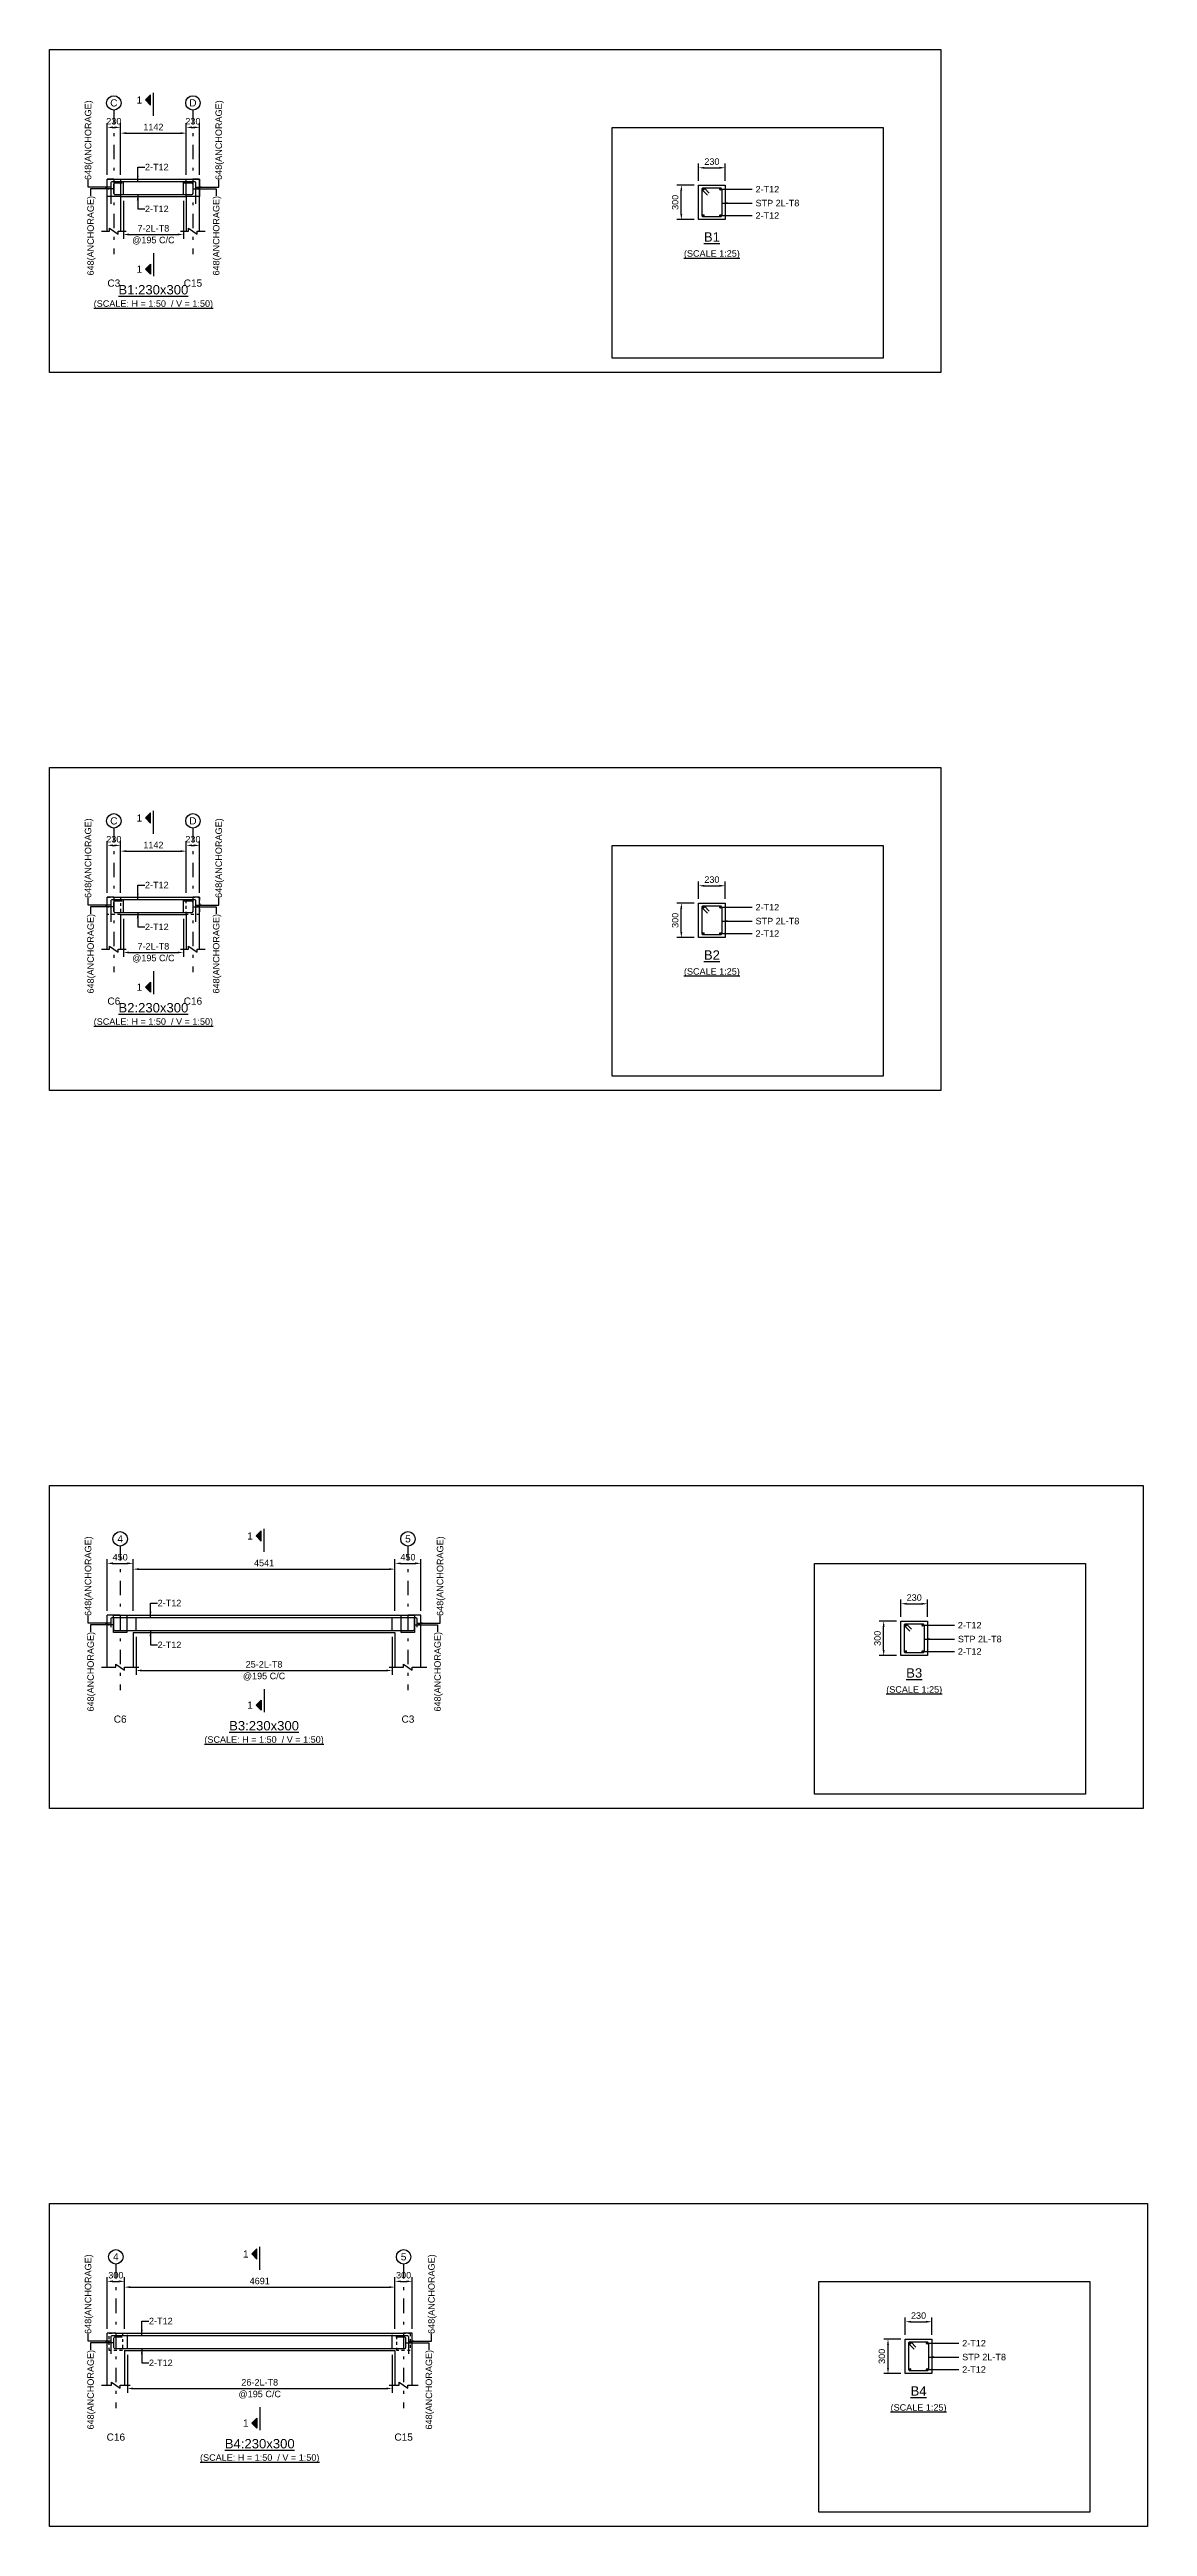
# Model space of a CAD drawing. Header units: inches. Extents: x -2000 to 36083, y -82600 to 3300.
import ezdxf
from ezdxf.enums import TextEntityAlignment as Align

# ---------------------------------------------------------------- set-up
doc = ezdxf.new("R2010")
doc.units = ezdxf.units.IN
doc.header["$LTSCALE"] = 1000
doc.header["$MEASUREMENT"] = 0
doc.linetypes.add('SCCenter', pattern=[1.2, 0.5, -0.3, 0.1, -0.3])
doc.linetypes.add('SCHidden', pattern=[0.2, 0.1, -0.1])
for name, color, linetype in [('Concrete Line', 2, 'Continuous'), ('Cut Line', 31, 'Continuous'), ('Dimension', 31, 'Continuous'), ('Grid', 8, 'Continuous'), ('Labels', 4, 'Continuous'), ('Labels_Support', 4, 'Continuous'), ('Link', 225, 'Continuous'), ('Reinforcement', 4, 'Continuous'), ('Schedule Border', 60, 'Continuous'), ('Section Mark', 5, 'Continuous'), ('Solid', 25, 'Continuous'), ('Text', 31, 'Continuous'), ('Text_Scale', 31, 'Continuous')]:
    doc.layers.add(name, color=color, linetype=linetype)
doc.styles.add('SC-SansSerif', font='SansSerif')
doc.styles.get("Standard").update_dxf_attribs({"font": 'txt.shx'})
doc.dimstyles.new('SCBBSDimStyl', dxfattribs={"dimtxt": 225, "dimasz": 200, "dimexe": 150, "dimexo": 150, "dimgap": 100, "dimtad": 1, "dimtoh": 1, "dimdec": 0, "dimzin": 0, "dimdsep": 46, "dimtxsty": 'SC-SansSerif', "dimcen": 0.09, "dimclrd": 8, "dimclre": 8, "dimclrt": 31, "dimadec": 0, "dimazin": 0, "dimtfac": 1, "dimtdec": 0, "dimtix": 1, "dimtofl": 0, "dimtmove": 0, "dimatfit": 3, "dimfxl": 1, "dimtolj": 1, "dimtzin": 0, "dimarcsym": 0})
doc.dimstyles.get("Standard").update_dxf_attribs({"dimtxt": 0.18, "dimasz": 200, "dimexe": 0.18, "dimexo": 0.0625, "dimgap": 0.09, "dimtad": 0, "dimtih": 1, "dimtoh": 1, "dimdec": 4, "dimzin": 0, "dimdsep": 46, "dimtxsty": 'Standard', "dimcen": 0.09, "dimadec": 0, "dimazin": 0, "dimtfac": 1, "dimtdec": 4, "dimtofl": 0, "dimtmove": 0, "dimatfit": 3, "dimfxl": 1, "dimtolj": 1, "dimtzin": 0, "dimarcsym": 0})

# ---------------------------------------------------------------- blocks, each defined once
blk = doc.blocks.new('*D0')
at = {"color": 8, "linetype": 'ByBlock', "lineweight": -2}
for p, q in [((560, -1950), (560, -3265)), ((2644, -1950), (2644, -3265)), ((760, -3115), (2444, -3115))]:
    blk.add_line(p, q, dxfattribs=at)
at = {"color": 8}
for points in [[(560, -3115), (760, -3082), (760, -3148)], [(2644, -3115), (2444, -3148), (2444, -3082)]]:
    blk.add_solid(points, dxfattribs=at)
at = {"layer": 'DEFPOINTS', "color": 31}
for p in [(560, -1800), (2644, -1800), (560, -3115)]:
    blk.add_point(p, dxfattribs=at)
at = {"color": 31, "char_height": 225, "attachment_point": 5, "style": 'SC-SansSerif'}
for s, insert in [('\\A1;@195 C/C', (1602, -3328)), ('\\A1;7-2L-T8', (1602, -2902))]:
    blk.add_mtext(s, dxfattribs=dict(at, insert=insert))
blk = doc.blocks.new('*D1')
at = {"color": 8, "linetype": 'ByBlock', "lineweight": -2}
for p, q in [((20514, -1250), (20514, -650)), ((20714, -800), (21234, -800)), ((21434, -1250), (21434, -650))]:
    blk.add_line(p, q, dxfattribs=at)
at = {"color": 8}
for points in [[(20514, -800), (20714, -767), (20714, -833)], [(21434, -800), (21234, -833), (21234, -767)]]:
    blk.add_solid(points, dxfattribs=at)
at = {"layer": 'DEFPOINTS', "color": 31}
for p in [(20514, -800), (20514, -1400), (21434, -1400)]:
    blk.add_point(p, dxfattribs=at)
at = {"color": 31, "insert": (20974, -588), "char_height": 225, "attachment_point": 5, "style": 'SC-SansSerif'}
blk.add_mtext('\\A1;230', dxfattribs=at)
blk = doc.blocks.new('*D2')
at = {"color": 8, "linetype": 'ByBlock', "lineweight": -2}
for p, q in [((20364, -1400), (19764, -1400)), ((19914, -2400), (19914, -1600)), ((20364, -2600), (19764, -2600))]:
    blk.add_line(p, q, dxfattribs=at)
at = {"color": 8}
for points in [[(19914, -1400), (19947, -1600), (19881, -1600)], [(19914, -2600), (19881, -2400), (19947, -2400)]]:
    blk.add_solid(points, dxfattribs=at)
at = {"layer": 'DEFPOINTS', "color": 31}
for p in [(20514, -1400), (19914, -2600), (20514, -2600)]:
    blk.add_point(p, dxfattribs=at)
at = {"color": 31, "insert": (19702, -2000), "char_height": 225, "attachment_point": 5, "rotation": 90, "style": 'SC-SansSerif'}
blk.add_mtext('\\A1;300', dxfattribs=at)
blk = doc.blocks.new('*D3')
at = {"color": 8, "linetype": 'ByBlock', "lineweight": -2}
for p, q in [((460, -1050), (460, 550)), ((660, 400), (2544, 400)), ((2744, -1050), (2744, 550))]:
    blk.add_line(p, q, dxfattribs=at)
at = {"color": 8}
for points in [[(460, 400), (660, 433), (660, 367)], [(2744, 400), (2544, 367), (2544, 433)]]:
    blk.add_solid(points, dxfattribs=at)
at = {"layer": 'DEFPOINTS', "color": 31}
for p in [(460, 400), (460, -1200), (2744, -1200)]:
    blk.add_point(p, dxfattribs=at)
at = {"color": 31, "insert": (1602, 612), "char_height": 225, "attachment_point": 5, "style": 'SC-SansSerif'}
blk.add_mtext('\\A1;1142', dxfattribs=at)
blk = doc.blocks.new('*D4')
at = {"color": 8, "linetype": 'ByBlock', "lineweight": -2}
for p, q in [((0, -1050), (0, 750)), ((200, 600), (260, 600)), ((460, -1050), (460, 750))]:
    blk.add_line(p, q, dxfattribs=at)
at = {"color": 8}
for points in [[(0, 600), (200, 633), (200, 567)], [(460, 600), (260, 567), (260, 633)]]:
    blk.add_solid(points, dxfattribs=at)
at = {"layer": 'DEFPOINTS', "color": 31}
for p in [(0, 600), (0, -1200), (460, -1200)]:
    blk.add_point(p, dxfattribs=at)
at = {"color": 31, "insert": (230, 812), "char_height": 225, "attachment_point": 5, "style": 'SC-SansSerif'}
blk.add_mtext('\\A1;230', dxfattribs=at)
blk = doc.blocks.new('*D5')
at = {"color": 8, "linetype": 'ByBlock', "lineweight": -2}
for p, q in [((2744, -1050), (2744, 750)), ((2944, 600), (3004, 600)), ((3204, -1050), (3204, 750))]:
    blk.add_line(p, q, dxfattribs=at)
at = {"color": 8}
for points in [[(2744, 600), (2944, 633), (2944, 567)], [(3204, 600), (3004, 567), (3004, 633)]]:
    blk.add_solid(points, dxfattribs=at)
at = {"layer": 'DEFPOINTS', "color": 31}
for p in [(2744, 600), (2744, -1200), (3204, -1200)]:
    blk.add_point(p, dxfattribs=at)
at = {"color": 31, "insert": (2974, 812), "char_height": 225, "attachment_point": 5, "style": 'SC-SansSerif'}
blk.add_mtext('\\A1;230', dxfattribs=at)
blk = doc.blocks.new('*D6')
at = {"color": 8, "linetype": 'ByBlock', "lineweight": -2}
for p, q in [((560, -26850), (560, -28165)), ((2644, -26850), (2644, -28165)), ((760, -28015), (2444, -28015))]:
    blk.add_line(p, q, dxfattribs=at)
at = {"color": 8}
for points in [[(560, -28015), (760, -27982), (760, -28048)], [(2644, -28015), (2444, -28048), (2444, -27982)]]:
    blk.add_solid(points, dxfattribs=at)
at = {"layer": 'DEFPOINTS', "color": 31}
for p in [(560, -26700), (2644, -26700), (560, -28015)]:
    blk.add_point(p, dxfattribs=at)
at = {"color": 31, "char_height": 225, "attachment_point": 5, "style": 'SC-SansSerif'}
for s, insert in [('\\A1;@195 C/C', (1602, -28228)), ('\\A1;7-2L-T8', (1602, -27802))]:
    blk.add_mtext(s, dxfattribs=dict(at, insert=insert))
blk = doc.blocks.new('*D7')
at = {"color": 8, "linetype": 'ByBlock', "lineweight": -2}
for p, q in [((20514, -26150), (20514, -25550)), ((20714, -25700), (21234, -25700)), ((21434, -26150), (21434, -25550))]:
    blk.add_line(p, q, dxfattribs=at)
at = {"color": 8}
for points in [[(20514, -25700), (20714, -25667), (20714, -25733)], [(21434, -25700), (21234, -25733), (21234, -25667)]]:
    blk.add_solid(points, dxfattribs=at)
at = {"layer": 'DEFPOINTS', "color": 31}
for p in [(20514, -25700), (20514, -26300), (21434, -26300)]:
    blk.add_point(p, dxfattribs=at)
at = {"color": 31, "insert": (20974, -25488), "char_height": 225, "attachment_point": 5, "style": 'SC-SansSerif'}
blk.add_mtext('\\A1;230', dxfattribs=at)
blk = doc.blocks.new('*D8')
at = {"color": 8, "linetype": 'ByBlock', "lineweight": -2}
for p, q in [((20364, -26300), (19764, -26300)), ((19914, -27300), (19914, -26500)), ((20364, -27500), (19764, -27500))]:
    blk.add_line(p, q, dxfattribs=at)
at = {"color": 8}
for points in [[(19914, -26300), (19947, -26500), (19881, -26500)], [(19914, -27500), (19881, -27300), (19947, -27300)]]:
    blk.add_solid(points, dxfattribs=at)
at = {"layer": 'DEFPOINTS', "color": 31}
for p in [(20514, -26300), (19914, -27500), (20514, -27500)]:
    blk.add_point(p, dxfattribs=at)
at = {"color": 31, "insert": (19702, -26900), "char_height": 225, "attachment_point": 5, "rotation": 90, "style": 'SC-SansSerif'}
blk.add_mtext('\\A1;300', dxfattribs=at)
blk = doc.blocks.new('*D9')
at = {"color": 8, "linetype": 'ByBlock', "lineweight": -2}
for p, q in [((460, -25950), (460, -24350)), ((660, -24500), (2544, -24500)), ((2744, -25950), (2744, -24350))]:
    blk.add_line(p, q, dxfattribs=at)
at = {"color": 8}
for points in [[(460, -24500), (660, -24467), (660, -24533)], [(2744, -24500), (2544, -24533), (2544, -24467)]]:
    blk.add_solid(points, dxfattribs=at)
at = {"layer": 'DEFPOINTS', "color": 31}
for p in [(460, -24500), (460, -26100), (2744, -26100)]:
    blk.add_point(p, dxfattribs=at)
at = {"color": 31, "insert": (1602, -24288), "char_height": 225, "attachment_point": 5, "style": 'SC-SansSerif'}
blk.add_mtext('\\A1;1142', dxfattribs=at)
blk = doc.blocks.new('*D10')
at = {"color": 8, "linetype": 'ByBlock', "lineweight": -2}
for p, q in [((0, -25950), (0, -24150)), ((200, -24300), (260, -24300)), ((460, -25950), (460, -24150))]:
    blk.add_line(p, q, dxfattribs=at)
at = {"color": 8}
for points in [[(0, -24300), (200, -24267), (200, -24333)], [(460, -24300), (260, -24333), (260, -24267)]]:
    blk.add_solid(points, dxfattribs=at)
at = {"layer": 'DEFPOINTS', "color": 31}
for p in [(0, -24300), (0, -26100), (460, -26100)]:
    blk.add_point(p, dxfattribs=at)
at = {"color": 31, "insert": (230, -24088), "char_height": 225, "attachment_point": 5, "style": 'SC-SansSerif'}
blk.add_mtext('\\A1;230', dxfattribs=at)
blk = doc.blocks.new('*D11')
at = {"color": 8, "linetype": 'ByBlock', "lineweight": -2}
for p, q in [((2744, -25950), (2744, -24150)), ((2944, -24300), (3004, -24300)), ((3204, -25950), (3204, -24150))]:
    blk.add_line(p, q, dxfattribs=at)
at = {"color": 8}
for points in [[(2744, -24300), (2944, -24267), (2944, -24333)], [(3204, -24300), (3004, -24333), (3004, -24267)]]:
    blk.add_solid(points, dxfattribs=at)
at = {"layer": 'DEFPOINTS', "color": 31}
for p in [(2744, -24300), (2744, -26100), (3204, -26100)]:
    blk.add_point(p, dxfattribs=at)
at = {"color": 31, "insert": (2974, -24088), "char_height": 225, "attachment_point": 5, "style": 'SC-SansSerif'}
blk.add_mtext('\\A1;230', dxfattribs=at)
blk = doc.blocks.new('*D12')
at = {"color": 8, "linetype": 'ByBlock', "lineweight": -2}
for p, q in [((1000, -51750), (1000, -53065)), ((9882, -51750), (9882, -53065)), ((1200, -52915), (9682, -52915))]:
    blk.add_line(p, q, dxfattribs=at)
at = {"color": 8}
for points in [[(1000, -52915), (1200, -52882), (1200, -52948)], [(9882, -52915), (9682, -52948), (9682, -52882)]]:
    blk.add_solid(points, dxfattribs=at)
at = {"layer": 'DEFPOINTS', "color": 31}
for p in [(1000, -51600), (9882, -51600), (1000, -52915)]:
    blk.add_point(p, dxfattribs=at)
at = {"color": 31, "char_height": 225, "attachment_point": 5, "style": 'SC-SansSerif'}
for s, insert in [('\\A1;@195 C/C', (5441, -53128)), ('\\A1;25-2L-T8', (5441, -52702))]:
    blk.add_mtext(s, dxfattribs=dict(at, insert=insert))
blk = doc.blocks.new('*D13')
at = {"color": 8, "linetype": 'ByBlock', "lineweight": -2}
for p, q in [((27532, -51050), (27532, -50450)), ((27732, -50600), (28252, -50600)), ((28452, -51050), (28452, -50450))]:
    blk.add_line(p, q, dxfattribs=at)
at = {"color": 8}
for points in [[(27532, -50600), (27732, -50567), (27732, -50633)], [(28452, -50600), (28252, -50633), (28252, -50567)]]:
    blk.add_solid(points, dxfattribs=at)
at = {"layer": 'DEFPOINTS', "color": 31}
for p in [(27532, -50600), (27532, -51200), (28452, -51200)]:
    blk.add_point(p, dxfattribs=at)
at = {"color": 31, "insert": (27992, -50388), "char_height": 225, "attachment_point": 5, "style": 'SC-SansSerif'}
blk.add_mtext('\\A1;230', dxfattribs=at)
blk = doc.blocks.new('*D14')
at = {"color": 8, "linetype": 'ByBlock', "lineweight": -2}
for p, q in [((27382, -51200), (26782, -51200)), ((26932, -52200), (26932, -51400)), ((27382, -52400), (26782, -52400))]:
    blk.add_line(p, q, dxfattribs=at)
at = {"color": 8}
for points in [[(26932, -51200), (26965, -51400), (26898, -51400)], [(26932, -52400), (26898, -52200), (26965, -52200)]]:
    blk.add_solid(points, dxfattribs=at)
at = {"layer": 'DEFPOINTS', "color": 31}
for p in [(27532, -51200), (26932, -52400), (27532, -52400)]:
    blk.add_point(p, dxfattribs=at)
at = {"color": 31, "insert": (26719, -51800), "char_height": 225, "attachment_point": 5, "rotation": 90, "style": 'SC-SansSerif'}
blk.add_mtext('\\A1;300', dxfattribs=at)
blk = doc.blocks.new('*D15')
at = {"color": 8, "linetype": 'ByBlock', "lineweight": -2}
for p, q in [((900, -50850), (900, -49250)), ((1100, -49400), (9782, -49400)), ((9982, -50850), (9982, -49250))]:
    blk.add_line(p, q, dxfattribs=at)
at = {"color": 8}
for points in [[(900, -49400), (1100, -49367), (1100, -49433)], [(9982, -49400), (9782, -49433), (9782, -49367)]]:
    blk.add_solid(points, dxfattribs=at)
at = {"layer": 'DEFPOINTS', "color": 31}
for p in [(900, -49400), (900, -51000), (9982, -51000)]:
    blk.add_point(p, dxfattribs=at)
at = {"color": 31, "insert": (5441, -49188), "char_height": 225, "attachment_point": 5, "style": 'SC-SansSerif'}
blk.add_mtext('\\A1;4541', dxfattribs=at)
blk = doc.blocks.new('*D16')
at = {"color": 8, "linetype": 'ByBlock', "lineweight": -2}
for p, q in [((0, -50850), (0, -49050)), ((200, -49200), (700, -49200)), ((900, -50850), (900, -49050))]:
    blk.add_line(p, q, dxfattribs=at)
at = {"color": 8}
for points in [[(0, -49200), (200, -49167), (200, -49233)], [(900, -49200), (700, -49233), (700, -49167)]]:
    blk.add_solid(points, dxfattribs=at)
at = {"layer": 'DEFPOINTS', "color": 31}
for p in [(0, -49200), (0, -51000), (900, -51000)]:
    blk.add_point(p, dxfattribs=at)
at = {"color": 31, "insert": (450, -48988), "char_height": 225, "attachment_point": 5, "style": 'SC-SansSerif'}
blk.add_mtext('\\A1;450', dxfattribs=at)
blk = doc.blocks.new('*D17')
at = {"color": 8, "linetype": 'ByBlock', "lineweight": -2}
for p, q in [((9982, -50850), (9982, -49050)), ((10182, -49200), (10682, -49200)), ((10882, -50850), (10882, -49050))]:
    blk.add_line(p, q, dxfattribs=at)
at = {"color": 8}
for points in [[(9982, -49200), (10182, -49167), (10182, -49233)], [(10882, -49200), (10682, -49233), (10682, -49167)]]:
    blk.add_solid(points, dxfattribs=at)
at = {"layer": 'DEFPOINTS', "color": 31}
for p in [(9982, -49200), (9982, -51000), (10882, -51000)]:
    blk.add_point(p, dxfattribs=at)
at = {"color": 31, "insert": (10432, -48988), "char_height": 225, "attachment_point": 5, "style": 'SC-SansSerif'}
blk.add_mtext('\\A1;450', dxfattribs=at)
blk = doc.blocks.new('*D18')
at = {"color": 8, "linetype": 'ByBlock', "lineweight": -2}
for p, q in [((700, -76650), (700, -77965)), ((9882, -76650), (9882, -77965)), ((900, -77815), (9682, -77815))]:
    blk.add_line(p, q, dxfattribs=at)
at = {"color": 8}
for points in [[(700, -77815), (900, -77782), (900, -77848)], [(9882, -77815), (9682, -77848), (9682, -77782)]]:
    blk.add_solid(points, dxfattribs=at)
at = {"layer": 'DEFPOINTS', "color": 31}
for p in [(700, -76500), (9882, -76500), (700, -77815)]:
    blk.add_point(p, dxfattribs=at)
at = {"color": 31, "char_height": 225, "attachment_point": 5, "style": 'SC-SansSerif'}
for s, insert in [('\\A1;@195 C/C', (5291, -78028)), ('\\A1;26-2L-T8', (5291, -77602))]:
    blk.add_mtext(s, dxfattribs=dict(at, insert=insert))
blk = doc.blocks.new('*D19')
at = {"color": 8, "linetype": 'ByBlock', "lineweight": -2}
for p, q in [((27683, -75950), (27683, -75350)), ((27883, -75500), (28403, -75500)), ((28603, -75950), (28603, -75350))]:
    blk.add_line(p, q, dxfattribs=at)
at = {"color": 8}
for points in [[(27683, -75500), (27883, -75467), (27883, -75533)], [(28603, -75500), (28403, -75533), (28403, -75467)]]:
    blk.add_solid(points, dxfattribs=at)
at = {"layer": 'DEFPOINTS', "color": 31}
for p in [(27683, -75500), (27683, -76100), (28603, -76100)]:
    blk.add_point(p, dxfattribs=at)
at = {"color": 31, "insert": (28143, -75288), "char_height": 225, "attachment_point": 5, "style": 'SC-SansSerif'}
blk.add_mtext('\\A1;230', dxfattribs=at)
blk = doc.blocks.new('*D20')
at = {"color": 8, "linetype": 'ByBlock', "lineweight": -2}
for p, q in [((27533, -76100), (26933, -76100)), ((27083, -77100), (27083, -76300)), ((27533, -77300), (26933, -77300))]:
    blk.add_line(p, q, dxfattribs=at)
at = {"color": 8}
for points in [[(27083, -76100), (27116, -76300), (27049, -76300)], [(27083, -77300), (27049, -77100), (27116, -77100)]]:
    blk.add_solid(points, dxfattribs=at)
at = {"layer": 'DEFPOINTS', "color": 31}
for p in [(27683, -76100), (27083, -77300), (27683, -77300)]:
    blk.add_point(p, dxfattribs=at)
at = {"color": 31, "insert": (26870, -76700), "char_height": 225, "attachment_point": 5, "rotation": 90, "style": 'SC-SansSerif'}
blk.add_mtext('\\A1;300', dxfattribs=at)
blk = doc.blocks.new('*D21')
at = {"color": 8, "linetype": 'ByBlock', "lineweight": -2}
for p, q in [((600, -75750), (600, -74150)), ((800, -74300), (9782, -74300)), ((9982, -75750), (9982, -74150))]:
    blk.add_line(p, q, dxfattribs=at)
at = {"color": 8}
for points in [[(600, -74300), (800, -74267), (800, -74333)], [(9982, -74300), (9782, -74333), (9782, -74267)]]:
    blk.add_solid(points, dxfattribs=at)
at = {"layer": 'DEFPOINTS', "color": 31}
for p in [(600, -74300), (600, -75900), (9982, -75900)]:
    blk.add_point(p, dxfattribs=at)
at = {"color": 31, "insert": (5291, -74088), "char_height": 225, "attachment_point": 5, "style": 'SC-SansSerif'}
blk.add_mtext('\\A1;4691', dxfattribs=at)
blk = doc.blocks.new('*D22')
at = {"color": 8, "linetype": 'ByBlock', "lineweight": -2}
for p, q in [((0, -75750), (0, -73950)), ((200, -74100), (400, -74100)), ((600, -75750), (600, -73950))]:
    blk.add_line(p, q, dxfattribs=at)
at = {"color": 8}
for points in [[(0, -74100), (200, -74067), (200, -74133)], [(600, -74100), (400, -74133), (400, -74067)]]:
    blk.add_solid(points, dxfattribs=at)
at = {"layer": 'DEFPOINTS', "color": 31}
for p in [(0, -74100), (0, -75900), (600, -75900)]:
    blk.add_point(p, dxfattribs=at)
at = {"color": 31, "insert": (300, -73888), "char_height": 225, "attachment_point": 5, "style": 'SC-SansSerif'}
blk.add_mtext('\\A1;300', dxfattribs=at)
blk = doc.blocks.new('*D23')
at = {"color": 8, "linetype": 'ByBlock', "lineweight": -2}
for p, q in [((9982, -75750), (9982, -73950)), ((10182, -74100), (10382, -74100)), ((10582, -75750), (10582, -73950))]:
    blk.add_line(p, q, dxfattribs=at)
at = {"color": 8}
for points in [[(9982, -74100), (10182, -74067), (10182, -74133)], [(10582, -74100), (10382, -74133), (10382, -74067)]]:
    blk.add_solid(points, dxfattribs=at)
at = {"layer": 'DEFPOINTS', "color": 31}
for p in [(9982, -74100), (9982, -75900), (10582, -75900)]:
    blk.add_point(p, dxfattribs=at)
at = {"color": 31, "insert": (10282, -73888), "char_height": 225, "attachment_point": 5, "style": 'SC-SansSerif'}
blk.add_mtext('\\A1;300', dxfattribs=at)

msp = doc.modelspace()

# ---------------------------------------------------------------- hatches: boundary and pattern name
at = {"layer": 'Solid'}
for points in [[(1502.5, 1725), (1327.5, 1550), (1502.5, 1375), (1502.5, 1725)], [(1502.5, -4490), (1327.5, -4315), (1502.5, -4140), (1502.5, -4490)], [(1502.5, -23175), (1327.5, -23350), (1502.5, -23525), (1502.5, -23175)], [(1502.5, -29390), (1327.5, -29215), (1502.5, -29040), (1502.5, -29390)], [(5341, -48075), (5166, -48250), (5341, -48425), (5341, -48075)], [(5341, -54290), (5166, -54115), (5341, -53940), (5341, -54290)], [(5191.5, -72975), (5016.5, -73150), (5191.5, -73325), (5191.5, -72975)], [(5191.5, -79190), (5016.5, -79015), (5191.5, -78840), (5191.5, -79190)]]:
    msp.add_hatch(color=256, dxfattribs=at).paths.add_polyline_path(points, flags=0)

# ---------------------------------------------------------------- linework, layer by layer
at = {"layer": 'Concrete Line'}
for p, q in [((0, -3000), (0, -1200)), ((230, -1200), (0, -1200)), ((3204, -1200), (2974, -1200)), ((3204, -3000), (3204, -1200)), ((460, -1800), (460, -3000)), ((2744, -1800), (2744, -3000)), ((0, -27900), (0, -26100)), ((230, -26100), (0, -26100)), ((3204, -26100), (2974, -26100)), ((3204, -27900), (3204, -26100)), ((460, -26700), (460, -27900)), ((2744, -26700), (2744, -27900)), ((0, -52800), (0, -51000)), ((450, -51000), (0, -51000)), ((10882, -51000), (10432, -51000)), ((10882, -52800), (10882, -51000)), ((900, -51600), (900, -52800)), ((9982, -51600), (9982, -52800)), ((0, -77700), (0, -75900)), ((300, -75900), (0, -75900)), ((10582, -75900), (10282, -75900)), ((10582, -77700), (10582, -75900)), ((600, -76500), (600, -77700)), ((9982, -76500), (9982, -77700))]:
    msp.add_line(p, q, dxfattribs=at)
for points in [[(0, -1200), (460, -1200), (460, -1200), (460, -1800), (460, -1800), (0, -1800), (0, -1800), (0, -1200)], [(2744, -1200), (3204, -1200), (3204, -1200), (3204, -1800), (3204, -1800), (2744, -1800), (2744, -1800), (2744, -1200)], [(20514, -1400), (21434, -1400), (21434, -2600), (20514, -2600)], [(20514, -26300), (21434, -26300), (21434, -27500), (20514, -27500)], [(220, -51000), (680, -51000), (680, -51000), (680, -51600), (680, -51600), (220, -51600), (220, -51600), (220, -51000)], [(10202, -51000), (10662, -51000), (10662, -51000), (10662, -51600), (10662, -51600), (10202, -51600), (10202, -51600), (10202, -51000)], [(27531.5, -51200), (28451.5, -51200), (28451.5, -52400), (27531.5, -52400)], [(27682.5, -76100), (28602.5, -76100), (28602.5, -77300), (27682.5, -77300)]]:
    msp.add_lwpolyline(points, close=True, dxfattribs=at)
for points in [[(230, -1200), (2974, -1200)], [(460, -1800), (2744, -1800)], [(230, -26100), (2974, -26100)], [(460, -26700), (2744, -26700)], [(450, -51000), (10432, -51000)], [(900, -51600), (9982, -51600)], [(300, -75900), (10282, -75900)], [(600, -76500), (9982, -76500)]]:
    msp.add_lwpolyline(points, dxfattribs=at)
at = {"layer": 'Concrete Line', "linetype": 'SCHidden'}
for points in [[(0, -26100), (460, -26100), (460, -26100), (460, -26700), (460, -26700), (0, -26700), (0, -26700), (0, -26100)], [(2744, -26100), (3204, -26100), (3204, -26100), (3204, -26700), (3204, -26700), (2744, -26700), (2744, -26700), (2744, -26100)], [(70, -75900), (530, -75900), (530, -75900), (530, -76500), (530, -76500), (70, -76500), (70, -76500), (70, -75900)], [(10052, -75900), (10512, -75900), (10512, -75900), (10512, -76500), (10512, -76500), (10052, -76500), (10052, -76500), (10052, -75900)]]:
    msp.add_lwpolyline(points, close=True, dxfattribs=at)
at = {"layer": 'Cut Line'}
for points in [[(-200, -3000), (80, -3000), (80, -2900), (380, -3100), (380, -3000), (660, -3000)], [(2544, -3000), (2824, -3000), (2824, -2900), (3124, -3100), (3124, -3000), (3404, -3000)], [(-200, -27900), (80, -27900), (80, -27800), (380, -28000), (380, -27900), (660, -27900)], [(2544, -27900), (2824, -27900), (2824, -27800), (3124, -28000), (3124, -27900), (3404, -27900)], [(-200, -52800), (300, -52800), (300, -52700), (600, -52900), (600, -52800), (1100, -52800)], [(9782, -52800), (10282, -52800), (10282, -52700), (10582, -52900), (10582, -52800), (11082, -52800)], [(-200, -77700), (150, -77700), (150, -77600), (450, -77800), (450, -77700), (800, -77700)], [(9782, -77700), (10132, -77700), (10132, -77600), (10432, -77800), (10432, -77700), (10782, -77700)]]:
    msp.add_lwpolyline(points, dxfattribs=at)
at = {"layer": 'Grid', "linetype": 'SCCenter'}
for p, q in [((230, 1200), (230, -3800)), ((2974, 1200), (2974, -3800)), ((230, -23700), (230, -28700)), ((2974, -23700), (2974, -28700)), ((450, -48600), (450, -53600)), ((10432, -48600), (10432, -53600)), ((300, -73500), (300, -78500)), ((10282, -73500), (10282, -78500))]:
    msp.add_line(p, q, dxfattribs=at)
at = {"layer": 'Grid'}
for centre in [(230, 1450), (2974, 1450), (230, -23450), (2974, -23450), (450, -48350), (10432, -48350), (300, -73250), (10282, -73250)]:
    msp.add_circle(centre, 250, dxfattribs=at)
at = {"layer": 'Link'}
for p, q in [((560, -1740), (560, -1260)), ((2644, -1740), (2644, -1260)), ((560, -26640), (560, -26160)), ((2644, -26640), (2644, -26160)), ((1000, -51540), (1000, -51060)), ((9882, -51540), (9882, -51060)), ((700, -76440), (700, -75960)), ((9882, -76440), (9882, -75960))]:
    msp.add_line(p, q, dxfattribs=at)
for points in [[(20817.2, -1746.2), (20647.5, -1576.5, -0.6681786), (20680, -1498), (21268, -1498, -0.4142136), (21314, -1544), (21314, -2456, -0.4142136), (21268, -2502), (20680, -2502, -0.4142136), (20634, -2456), (20634, -1544, -0.6681786), (20712.5, -1511.5), (20882.2, -1681.2)], [(20817.2, -26646.2), (20647.5, -26476.5, -0.6681786), (20680, -26398), (21268, -26398, -0.4142136), (21314, -26444), (21314, -27356, -0.4142136), (21268, -27402), (20680, -27402, -0.4142136), (20634, -27356), (20634, -26444, -0.6681786), (20712.5, -26411.5), (20882.2, -26581.2)], [(27834.7, -51546.2), (27665, -51376.5, -0.6681786), (27697.5, -51298), (28285.5, -51298, -0.4142136), (28331.5, -51344), (28331.5, -52256, -0.4142136), (28285.5, -52302), (27697.5, -52302, -0.4142136), (27651.5, -52256), (27651.5, -51344, -0.6681786), (27730, -51311.5), (27899.7, -51481.2)], [(27985.7, -76446.2), (27816, -76276.5, -0.6681786), (27848.5, -76198), (28436.5, -76198, -0.4142136), (28482.5, -76244), (28482.5, -77156, -0.4142136), (28436.5, -77202), (27848.5, -77202, -0.4142136), (27802.5, -77156), (27802.5, -76244, -0.6681786), (27881, -76211.5), (28050.7, -76381.2)]]:
    msp.add_lwpolyline(points, format="xyb", dxfattribs=at)
at = {"layer": 'Reinforcement'}
for points in [[(136, -2052), (136, -1322, -0.4142136), (186, -1272), (3018, -1272, -0.4142136), (3068, -1322), (3068, -2052)], [(524, -1336), (274, -1336, 0.4142136), (224, -1386), (224, -1678, 0.4142136), (274, -1728), (2930, -1728, 0.4142136), (2980, -1678), (2980, -1386, 0.4142136), (2930, -1336), (2630, -1336)], [(136, -26952), (136, -26222, -0.4142136), (186, -26172), (3018, -26172, -0.4142136), (3068, -26222), (3068, -26952)], [(524, -26236), (274, -26236, 0.4142136), (224, -26286), (224, -26578, 0.4142136), (274, -26628), (2930, -26628, 0.4142136), (2980, -26578), (2980, -26286, 0.4142136), (2930, -26236), (2630, -26236)], [(136, -51412), (136, -51122, -0.4142136), (186, -51072), (10695.5, -51072, -0.4142133), (10745.5, -51122), (10745.5, -51412)], [(224, -51100), (224, -51478, 0.4142136), (274, -51528), (10607.5, -51528, 0.4142133), (10657.5, -51478), (10657.5, -51100)], [(136, -76612), (136, -76022, -0.4142136), (186, -75972), (10396.5, -75972, -0.4142136), (10446.5, -76022), (10446.5, -76612)], [(524, -76036), (274, -76036, 0.4142136), (224, -76086), (224, -76378, 0.4142136), (274, -76428), (10308.5, -76428, 0.4142136), (10358.5, -76378), (10358.5, -76086, 0.4142136), (10308.5, -76036), (10008.5, -76036)]]:
    msp.add_lwpolyline(points, format="xyb", dxfattribs=at)
at = {"layer": 'Reinforcement', "const_width": 46}
for points in [[(20657, -1544, 1), (20703, -1544, 1)], [(21245, -1544, 1), (21291, -1544, 1)], [(20657, -2456, 1), (20703, -2456, 1)], [(21245, -2456, 1), (21291, -2456, 1)], [(20657, -26444, 1), (20703, -26444, 1)], [(21245, -26444, 1), (21291, -26444, 1)], [(20657, -27356, 1), (20703, -27356, 1)], [(21245, -27356, 1), (21291, -27356, 1)], [(27674.5, -51344, 1), (27720.5, -51344, 1)], [(28262.5, -51344, 1), (28308.5, -51344, 1)], [(27674.5, -52256, 1), (27720.5, -52256, 1)], [(28262.5, -52256, 1), (28308.5, -52256, 1)], [(27825.5, -76244, 1), (27871.5, -76244, 1)], [(28413.5, -76244, 1), (28459.5, -76244, 1)], [(27825.5, -77156, 1), (27871.5, -77156, 1)], [(28413.5, -77156, 1), (28459.5, -77156, 1)]]:
    msp.add_lwpolyline(points, format="xyb", close=True, dxfattribs=at)
at = {"layer": 'Schedule Border'}
for points in [[(-2000, 3300), (28914, 3300), (28914, -7900), (-2000, -7900)], [(17514, 600), (26914, 600), (26914, -7400), (17514, -7400)], [(-2000, -21600), (28914, -21600), (28914, -32800), (-2000, -32800)], [(17514, -24300), (26914, -24300), (26914, -32300), (17514, -32300)], [(-2000, -46500), (35931.5, -46500), (35931.5, -57700), (-2000, -57700)], [(24531.5, -49200), (33931.5, -49200), (33931.5, -57200), (24531.5, -57200)], [(-2000, -71400), (36082.5, -71400), (36082.5, -82600), (-2000, -82600)], [(24682.5, -74100), (34082.5, -74100), (34082.5, -82100), (24682.5, -82100)]]:
    msp.add_lwpolyline(points, close=True, dxfattribs=at)
at = {"layer": 'Section Mark'}
for points in [[(1502.5, 1725), (1327.5, 1550), (1502.5, 1375), (1502.5, 1725)], [(1602.5, 1000), (1602.5, 1800)], [(1502.5, -4490), (1327.5, -4315), (1502.5, -4140), (1502.5, -4490)], [(1602.5, -3765), (1602.5, -4565)], [(1502.5, -23175), (1327.5, -23350), (1502.5, -23525), (1502.5, -23175)], [(1602.5, -23900), (1602.5, -23100)], [(1502.5, -29390), (1327.5, -29215), (1502.5, -29040), (1502.5, -29390)], [(1602.5, -28665), (1602.5, -29465)], [(5341, -48075), (5166, -48250), (5341, -48425), (5341, -48075)], [(5441, -48800), (5441, -48000)], [(5341, -54290), (5166, -54115), (5341, -53940), (5341, -54290)], [(5441, -53565), (5441, -54365)], [(5191.5, -72975), (5016.5, -73150), (5191.5, -73325), (5191.5, -72975)], [(5291.5, -73700), (5291.5, -72900)], [(5191.5, -79190), (5016.5, -79015), (5191.5, -78840), (5191.5, -79190)], [(5291.5, -78465), (5291.5, -79265)]]:
    msp.add_lwpolyline(points, dxfattribs=at)

# ---------------------------------------------------------------- texts
at = {"layer": 'Grid', "style": 'SC-SansSerif'}
for s, p in [('C', (230, 1450)), ('D', (2974, 1450)), ('C', (230, -23450)), ('D', (2974, -23450)), ('4', (450, -48350)), ('5', (10432, -48350)), ('4', (300, -73250)), ('5', (10282, -73250))]:
    msp.add_text(s, height=250, dxfattribs=at).set_placement(p, align=Align.MIDDLE)
at = {"layer": 'Labels', "style": 'SC-SansSerif'}
for s, p in [('%%uB1', (20974, -3200)), ('%%uB2', (20974, -28100)), ('%%uB3', (27991.5, -53000)), ('%%uB4', (28142.5, -77900))]:
    msp.add_text(s, height=325, dxfattribs=at).set_placement(p, align=Align.MIDDLE)
for s, p in [('%%uB1:230x300', (1602, -5290)), ('%%uB2:230x300', (1602, -30190)), ('%%uB3:230x300', (5441, -55090)), ('%%uB4:230x300', (5291, -79990))]:
    msp.add_text(s, height=325, dxfattribs=at).set_placement(p, align=Align.BOTTOM_CENTER)
at = {"layer": 'Labels_Support', "style": 'SC-SansSerif'}
for s, p in [('C3', (230, -5000)), ('C15', (2974, -5000)), ('C6', (230, -29900)), ('C16', (2974, -29900)), ('C6', (450, -54800)), ('C3', (10432, -54800)), ('C16', (300, -79700)), ('C15', (10282, -79700))]:
    msp.add_text(s, height=250, dxfattribs=at).set_placement(p, align=Align.BOTTOM_CENTER)
at = {"layer": 'Section Mark', "style": 'SC-SansSerif'}
for p in [(1215, 1550), (1215, -4315), (1215, -23350), (1215, -29215), (5053.5, -48250), (5053.5, -54115), (4904, -73150), (4904, -79015)]:
    msp.add_text('1', height=250, dxfattribs=at).set_placement(p, align=Align.MIDDLE_RIGHT)
at = {"layer": 'Text', "style": 'SC-SansSerif'}
for p in [(-664, -1222), (3868, -1222), (-664, -26122), (3868, -26122), (-664, -51022), (11546, -51022), (-664, -75922), (11246, -75922)]:
    msp.add_text('648(ANCHORAGE)', height=225, rotation=90, dxfattribs=at).set_placement(p, align=Align.MIDDLE_LEFT)
for s, p in [('2-T12', (1310, -775)), ('2-T12', (22488, -1544)), ('2-T12', (1310, -2225)), ('STP 2L-T8', (22488, -2024)), ('2-T12', (22488, -2456)), ('2-T12', (1310, -25675)), ('2-T12', (22488, -26444)), ('2-T12', (1310, -27125)), ('STP 2L-T8', (22488, -26924)), ('2-T12', (22488, -27356)), ('2-T12', (1750, -50575)), ('2-T12', (29505.5, -51344)), ('2-T12', (1750, -52025)), ('STP 2L-T8', (29505.5, -51824)), ('2-T12', (29505.5, -52256)), ('2-T12', (1450, -75475)), ('2-T12', (29656.5, -76244)), ('2-T12', (1450, -76925)), ('STP 2L-T8', (29656.5, -76724)), ('2-T12', (29656.5, -77156))]:
    msp.add_text(s, height=225, dxfattribs=at).set_placement(p, align=Align.MIDDLE_LEFT)
for p in [(-576, -1778), (3780, -1778), (-576, -26678), (3780, -26678), (-576, -51578), (11458, -51578), (-576, -76478), (11158, -76478)]:
    msp.add_text('648(ANCHORAGE)', height=225, rotation=90, dxfattribs=at).set_placement(p, align=Align.MIDDLE_RIGHT)
for p in [(20974, -3800), (20974, -28700), (27991.5, -53600), (28142.5, -78500)]:
    msp.add_text('%%u(SCALE 1:25)', height=225, dxfattribs=at).set_placement(p, align=Align.MIDDLE)
at = {"layer": 'Text_Scale', "style": 'SC-SansSerif'}
for p in [(1602, -5690), (1602, -30590), (5441, -55490), (5291, -80390)]:
    msp.add_text('%%u(SCALE: H = 1:50  / V = 1:50)', height=225, dxfattribs=at).set_placement(p, align=Align.BOTTOM_CENTER)

# ---------------------------------------------------------------- dimensions: what is measured, and where the dimension line sits
at = {"layer": 'Dimension'}
for base, p1, p2, text, picture, middle in [((460, 600), (0, -1200), (460, -1200), '230', '*D4', (230, 600)), ((3204, 600), (2744, -1200), (3204, -1200), '230', '*D5', (2974, 600)), ((2744, 400), (460, -1200), (2744, -1200), '1142', '*D3', (1602, 400)), ((2644, -3115), (560, -1800), (2644, -1800), '7-2L-T8\\X@195 C/C', '*D0', (1602, -3115)), ((460, -24300), (0, -26100), (460, -26100), '230', '*D10', (230, -24300)), ((3204, -24300), (2744, -26100), (3204, -26100), '230', '*D11', (2974, -24300)), ((2744, -24500), (460, -26100), (2744, -26100), '1142', '*D9', (1602, -24500)), ((2644, -28015), (560, -26700), (2644, -26700), '7-2L-T8\\X@195 C/C', '*D6', (1602, -28015)), ((900, -49200), (0, -51000), (900, -51000), '450', '*D16', (450, -49200)), ((10882, -49200), (9982, -51000), (10882, -51000), '450', '*D17', (10432, -49200)), ((9982, -49400), (900, -51000), (9982, -51000), '4541', '*D15', (5441, -49400)), ((9882, -52915), (1000, -51600), (9882, -51600), '25-2L-T8\\X@195 C/C', '*D12', (5441, -52915)), ((600, -74100), (0, -75900), (600, -75900), '300', '*D22', (300, -74100)), ((10582, -74100), (9982, -75900), (10582, -75900), '300', '*D23', (10282, -74100)), ((9982, -74300), (600, -75900), (9982, -75900), '4691', '*D21', (5291, -74300)), ((9882, -77815), (700, -76500), (9882, -76500), '26-2L-T8\\X@195 C/C', '*D18', (5291, -77815))]:
    dim = msp.add_linear_dim(base=base, p1=p1, p2=p2, text=text, dimstyle='SCBBSDimStyl', dxfattribs=at)
    dim.commit()
    dim.dimension.update_dxf_attribs({"geometry": picture, "text_midpoint": middle})
for base, p1, p2, angle, text, picture, middle in [((21434, -800), (20514, -1400), (21434, -1400), 0, '230', '*D1', (20974, -800)), ((19914, -1400), (20514, -2600), (20514, -1400), 90, '300', '*D2', (19914, -2000)), ((21434, -25700), (20514, -26300), (21434, -26300), 0, '230', '*D7', (20974, -25700)), ((19914, -26300), (20514, -27500), (20514, -26300), 90, '300', '*D8', (19914, -26900)), ((28451.5, -50600), (27531.5, -51200), (28451.5, -51200), 0, '230', '*D13', (27991.5, -50600)), ((26931.5, -51200), (27531.5, -52400), (27531.5, -51200), 90, '300', '*D14', (26931.5, -51800)), ((28602.5, -75500), (27682.5, -76100), (28602.5, -76100), 0, '230', '*D19', (28142.5, -75500)), ((27082.5, -76100), (27682.5, -77300), (27682.5, -76100), 90, '300', '*D20', (27082.5, -76700))]:
    dim = msp.add_linear_dim(base=base, p1=p1, p2=p2, angle=angle, text=text, dimstyle='SCBBSDimStyl', override={"dimjust": 0}, dxfattribs=at)
    dim.commit()
    dim.dimension.update_dxf_attribs({"geometry": picture, "text_midpoint": middle, "dimtype": 129})

# ---------------------------------------------------------------- leaders
at = {"layer": 'Dimension', "color": 8}
for points, dimstyle in [([(1060, -1272), (1060, -775), (1310, -775)], 'Standard'), ([(136, -1472), (-664, -1472), (-664, -1222)], 'Standard'), ([(224, -1528), (-576, -1528), (-576, -1778)], 'Standard'), ([(2980, -1528), (3780, -1528), (3780, -1778)], 'Standard'), ([(3068, -1472), (3868, -1472), (3868, -1222)], 'Standard'), ([(21268, -1544), (21768, -1544), (22368, -1544)], 'SCBBSDimStyl'), ([(1060, -1728), (1060, -2225), (1310, -2225)], 'Standard'), ([(21268, -2456), (21768, -2456), (22368, -2456)], 'SCBBSDimStyl'), ([(21314, -2024), (22368, -2024)], 'SCBBSDimStyl'), ([(1060, -26172), (1060, -25675), (1310, -25675)], 'Standard'), ([(136, -26372), (-664, -26372), (-664, -26122)], 'Standard'), ([(224, -26428), (-576, -26428), (-576, -26678)], 'Standard'), ([(1060, -26628), (1060, -27125), (1310, -27125)], 'Standard'), ([(2980, -26428), (3780, -26428), (3780, -26678)], 'Standard'), ([(3068, -26372), (3868, -26372), (3868, -26122)], 'Standard'), ([(21268, -26444), (21768, -26444), (22368, -26444)], 'SCBBSDimStyl'), ([(21268, -27356), (21768, -27356), (22368, -27356)], 'SCBBSDimStyl'), ([(21314, -26924), (22368, -26924)], 'SCBBSDimStyl'), ([(1500, -51072), (1500, -50575), (1750, -50575)], 'Standard'), ([(136, -51272), (-664, -51272), (-664, -51022)], 'Standard'), ([(224, -51328), (-576, -51328), (-576, -51578)], 'Standard'), ([(1500, -51528), (1500, -52025), (1750, -52025)], 'Standard'), ([(10658, -51328), (11458, -51328), (11458, -51578)], 'Standard'), ([(10746, -51272), (11546, -51272), (11546, -51022)], 'Standard'), ([(28285.5, -51344), (28785.5, -51344), (29385.5, -51344)], 'SCBBSDimStyl'), ([(28285.5, -52256), (28785.5, -52256), (29385.5, -52256)], 'SCBBSDimStyl'), ([(28331.5, -51824), (29385.5, -51824)], 'SCBBSDimStyl'), ([(1200, -75972), (1200, -75475), (1450, -75475)], 'Standard'), ([(136, -76172), (-664, -76172), (-664, -75922)], 'Standard'), ([(224, -76228), (-576, -76228), (-576, -76478)], 'Standard'), ([(1200, -76428), (1200, -76925), (1450, -76925)], 'Standard'), ([(10358, -76228), (11158, -76228), (11158, -76478)], 'Standard'), ([(10446, -76172), (11246, -76172), (11246, -75922)], 'Standard'), ([(28436.5, -76244), (28936.5, -76244), (29536.5, -76244)], 'SCBBSDimStyl'), ([(28436.5, -77156), (28936.5, -77156), (29536.5, -77156)], 'SCBBSDimStyl'), ([(28482.5, -76724), (29536.5, -76724)], 'SCBBSDimStyl')]:
    msp.add_leader(points, dimstyle=dimstyle, dxfattribs=at)

doc.saveas('drawing.dxf')
